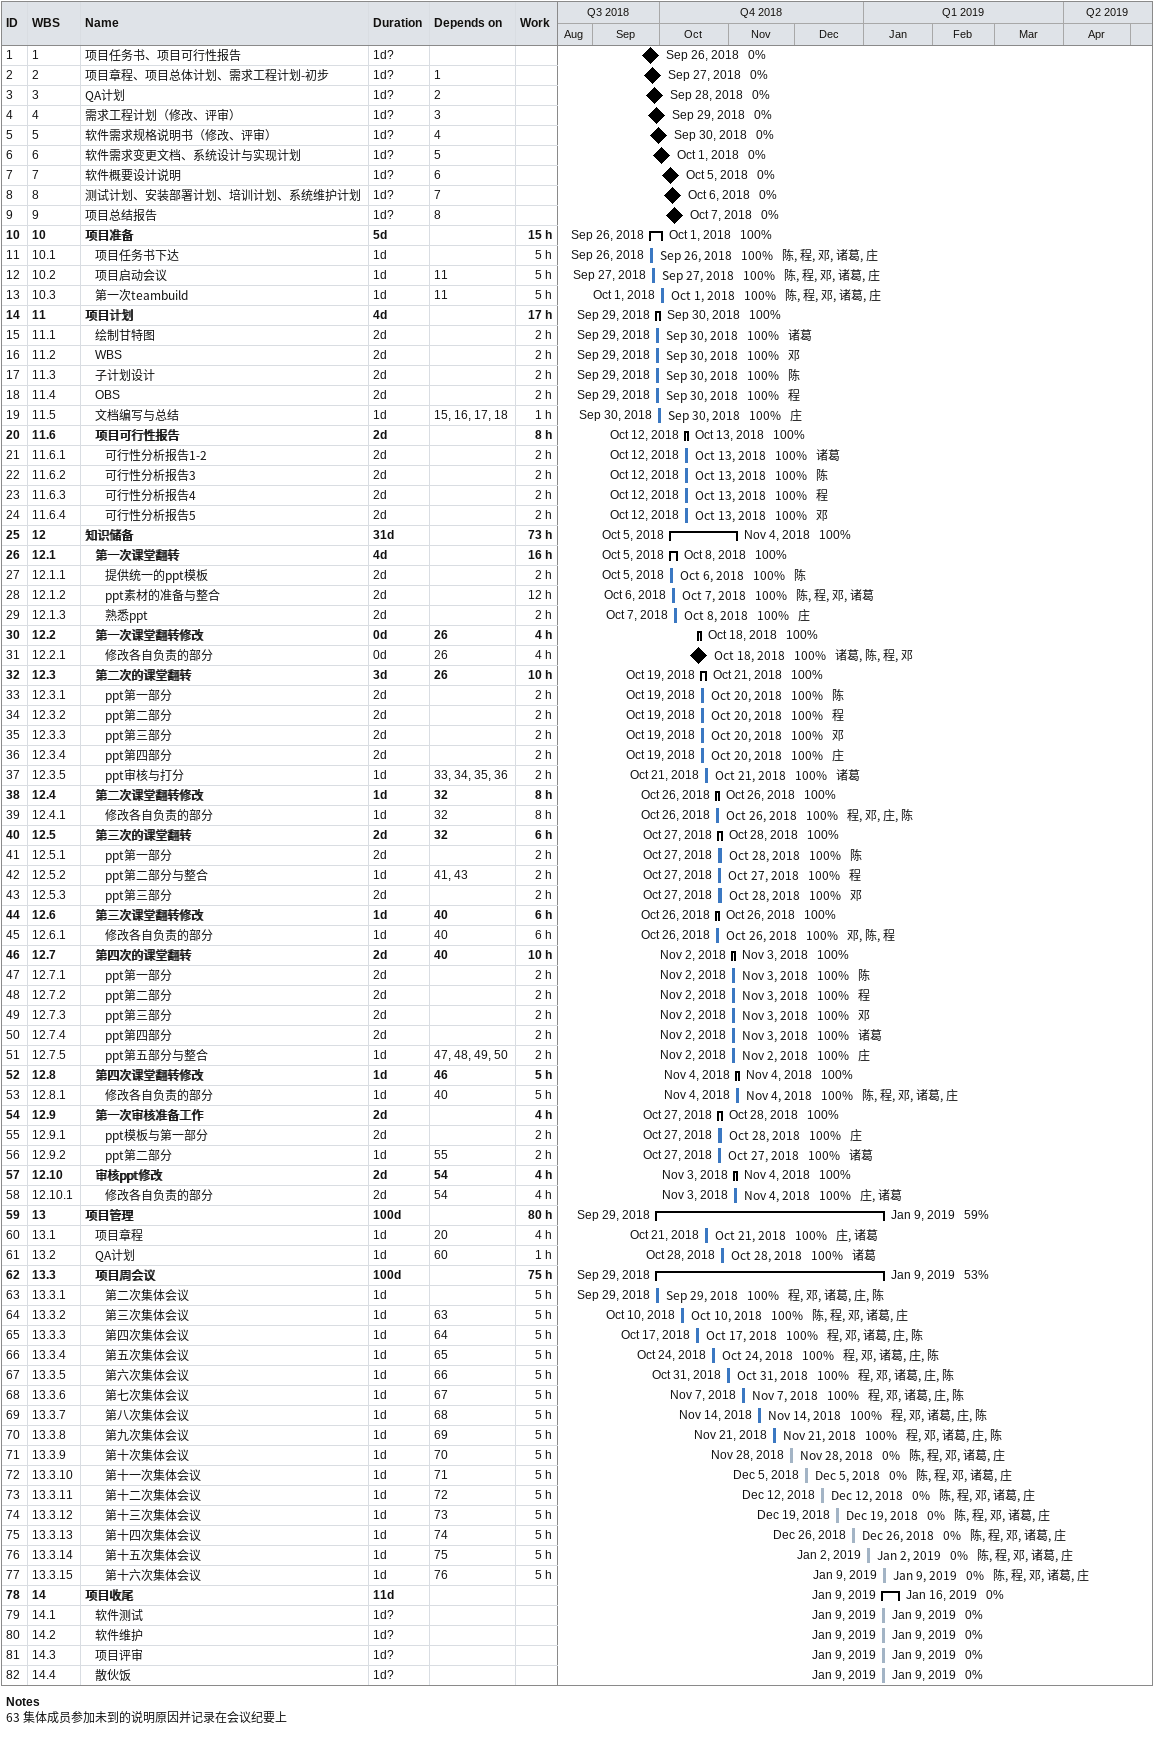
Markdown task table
| ID | WBS | Task | Duration | Start | Finish | Predecessors | Resources | % complete | Work (h) |
|---|---|---|---|---|---|---|---|---|---|
| 1 | 1 | 项目任务书、项目可行性报告 | 1d? | 2018-09-26 | 2018-09-26 |  |  | 0 |  |
| 2 | 2 | 项目章程、项目总体计划、需求工程计划-初步 | 1d? | 2018-09-27 | 2018-09-27 | 1 |  | 0 |  |
| 3 | 3 | QA计划 | 1d? | 2018-09-28 | 2018-09-28 | 2 |  | 0 |  |
| 4 | 4 | 需求工程计划（修改、评审） | 1d? | 2018-09-29 | 2018-09-29 | 3 |  | 0 |  |
| 5 | 5 | 软件需求规格说明书（修改、评审） | 1d? | 2018-09-30 | 2018-09-30 | 4 |  | 0 |  |
| 6 | 6 | 软件需求变更文档、系统设计与实现计划 | 1d? | 2018-10-01 | 2018-10-01 | 5 |  | 0 |  |
| 7 | 7 | 软件概要设计说明 | 1d? | 2018-10-05 | 2018-10-05 | 6 |  | 0 |  |
| 8 | 8 | 测试计划、安装部署计划、培训计划、系统维护计划 | 1d? | 2018-10-06 | 2018-10-06 | 7 |  | 0 |  |
| 9 | 9 | 项目总结报告 | 1d? | 2018-10-07 | 2018-10-07 | 8 |  | 0 |  |
| 10 | 10 | **项目准备** | 5d | 2018-09-26 | 2018-10-01 |  |  | 100 | 15 |
| 11 | 10.1 | 项目任务书下达 | 1d | 2018-09-26 | 2018-09-26 |  | 陈, 程, 邓, 诸葛, 庄 | 100 | 5 |
| 12 | 10.2 | 项目启动会议 | 1d | 2018-09-27 | 2018-09-27 | 11 | 陈, 程, 邓, 诸葛, 庄 | 100 | 5 |
| 13 | 10.3 | 第一次teambuild | 1d | 2018-10-01 | 2018-10-01 | 11 | 陈, 程, 邓, 诸葛, 庄 | 100 | 5 |
| 14 | 11 | **项目计划** | 4d | 2018-09-29 | 2018-09-30 |  |  | 100 | 17 |
| 15 | 11.1 | 绘制甘特图 | 2d | 2018-09-29 | 2018-09-30 |  | 诸葛 | 100 | 2 |
| 16 | 11.2 | WBS | 2d | 2018-09-29 | 2018-09-30 |  | 邓 | 100 | 2 |
| 17 | 11.3 | 子计划设计 | 2d | 2018-09-29 | 2018-09-30 |  | 陈 | 100 | 2 |
| 18 | 11.4 | OBS | 2d | 2018-09-29 | 2018-09-30 |  | 程 | 100 | 2 |
| 19 | 11.5 | 文档编写与总结 | 1d | 2018-09-30 | 2018-09-30 | 15, 16, 17, 18 | 庄 | 100 | 1 |
| 20 | 11.6 | **项目可行性报告** | 2d | 2018-10-12 | 2018-10-13 |  |  | 100 | 8 |
| 21 | 11.6.1 | 可行性分析报告1-2 | 2d | 2018-10-12 | 2018-10-13 |  | 诸葛 | 100 | 2 |
| 22 | 11.6.2 | 可行性分析报告3 | 2d | 2018-10-12 | 2018-10-13 |  | 陈 | 100 | 2 |
| 23 | 11.6.3 | 可行性分析报告4 | 2d | 2018-10-12 | 2018-10-13 |  | 程 | 100 | 2 |
| 24 | 11.6.4 | 可行性分析报告5 | 2d | 2018-10-12 | 2018-10-13 |  | 邓 | 100 | 2 |
| 25 | 12 | **知识储备** | 31d | 2018-10-05 | 2018-11-04 |  |  | 100 | 73 |
| 26 | 12.1 | **第一次课堂翻转** | 4d | 2018-10-05 | 2018-10-08 |  |  | 100 | 16 |
| 27 | 12.1.1 | 提供统一的ppt模板 | 2d | 2018-10-05 | 2018-10-06 |  | 陈 | 100 | 2 |
| 28 | 12.1.2 | ppt素材的准备与整合 | 2d | 2018-10-06 | 2018-10-07 |  | 陈, 程, 邓, 诸葛 | 100 | 12 |
| 29 | 12.1.3 | 熟悉ppt | 2d | 2018-10-07 | 2018-10-08 |  | 庄 | 100 | 2 |
| 30 | 12.2 | **第一次课堂翻转修改** | 0d | 2018-10-18 | 2018-10-18 | 26 |  | 100 | 4 |
| 31 | 12.2.1 | 修改各自负责的部分 | 0d | 2018-10-18 | 2018-10-18 | 26 | 诸葛, 陈, 程, 邓 | 100 | 4 |
| 32 | 12.3 | **第二次的课堂翻转** | 3d | 2018-10-19 | 2018-10-21 | 26 |  | 100 | 10 |
| 33 | 12.3.1 | ppt第一部分 | 2d | 2018-10-19 | 2018-10-20 |  | 陈 | 100 | 2 |
| 34 | 12.3.2 | ppt第二部分 | 2d | 2018-10-19 | 2018-10-20 |  | 程 | 100 | 2 |
| 35 | 12.3.3 | ppt第三部分 | 2d | 2018-10-19 | 2018-10-20 |  | 邓 | 100 | 2 |
| 36 | 12.3.4 | ppt第四部分 | 2d | 2018-10-19 | 2018-10-20 |  | 庄 | 100 | 2 |
| 37 | 12.3.5 | ppt审核与打分 | 1d | 2018-10-21 | 2018-10-21 | 33, 34, 35, 36 | 诸葛 | 100 | 2 |
| 38 | 12.4 | **第二次课堂翻转修改** | 1d | 2018-10-26 | 2018-10-26 | 32 |  | 100 | 8 |
| 39 | 12.4.1 | 修改各自负责的部分 | 1d | 2018-10-26 | 2018-10-26 | 32 | 程, 邓, 庄, 陈 | 100 | 8 |
| 40 | 12.5 | **第三次的课堂翻转** | 2d | 2018-10-27 | 2018-10-28 | 32 |  | 100 | 6 |
| 41 | 12.5.1 | ppt第一部分 | 2d | 2018-10-27 | 2018-10-28 |  | 陈 | 100 | 2 |
| 42 | 12.5.2 | ppt第二部分与整合 | 1d | 2018-10-27 | 2018-10-27 | 41, 43 | 程 | 100 | 2 |
| 43 | 12.5.3 | ppt第三部分 | 2d | 2018-10-27 | 2018-10-28 |  | 邓 | 100 | 2 |
| 44 | 12.6 | **第三次课堂翻转修改** | 1d | 2018-10-26 | 2018-10-26 | 40 |  | 100 | 6 |
| 45 | 12.6.1 | 修改各自负责的部分 | 1d | 2018-10-26 | 2018-10-26 | 40 | 邓, 陈, 程 | 100 | 6 |
| 46 | 12.7 | **第四次的课堂翻转** | 2d | 2018-11-02 | 2018-11-03 | 40 |  | 100 | 10 |
| 47 | 12.7.1 | ppt第一部分 | 2d | 2018-11-02 | 2018-11-03 |  | 陈 | 100 | 2 |
| 48 | 12.7.2 | ppt第二部分 | 2d | 2018-11-02 | 2018-11-03 |  | 程 | 100 | 2 |
| 49 | 12.7.3 | ppt第三部分 | 2d | 2018-11-02 | 2018-11-03 |  | 邓 | 100 | 2 |
| 50 | 12.7.4 | ppt第四部分 | 2d | 2018-11-02 | 2018-11-03 |  | 诸葛 | 100 | 2 |
| 51 | 12.7.5 | ppt第五部分与整合 | 1d | 2018-11-02 | 2018-11-02 | 47, 48, 49, 50 | 庄 | 100 | 2 |
| 52 | 12.8 | **第四次课堂翻转修改** | 1d | 2018-11-04 | 2018-11-04 | 46 |  | 100 | 5 |
| 53 | 12.8.1 | 修改各自负责的部分 | 1d | 2018-11-04 | 2018-11-04 | 40 | 陈, 程, 邓, 诸葛, 庄 | 100 | 5 |
| 54 | 12.9 | **第一次审核准备工作** | 2d | 2018-10-27 | 2018-10-28 |  |  | 100 | 4 |
| 55 | 12.9.1 | ppt模板与第一部分 | 2d | 2018-10-27 | 2018-10-28 |  | 庄 | 100 | 2 |
| 56 | 12.9.2 | ppt第二部分 | 1d | 2018-10-27 | 2018-10-27 | 55 | 诸葛 | 100 | 2 |
| 57 | 12.10 | **审核ppt修改** | 2d | 2018-11-03 | 2018-11-04 | 54 |  | 100 | 4 |
| 58 | 12.10.1 | 修改各自负责的部分 | 2d | 2018-11-03 | 2018-11-04 | 54 | 庄, 诸葛 | 100 | 4 |
| 59 | 13 | **项目管理** | 100d | 2018-09-29 | 2019-01-09 |  |  | 59 | 80 |
| 60 | 13.1 | 项目章程 | 1d | 2018-10-21 | 2018-10-21 | 20 | 庄, 诸葛 | 100 | 4 |
| 61 | 13.2 | QA计划 | 1d | 2018-10-28 | 2018-10-28 | 60 | 诸葛 | 100 | 1 |
| 62 | 13.3 | **项目周会议** | 100d | 2018-09-29 | 2019-01-09 |  |  | 53 | 75 |
| 63 | 13.3.1 | 第二次集体会议 | 1d | 2018-09-29 | 2018-09-29 |  | 程, 邓, 诸葛, 庄, 陈 | 100 | 5 |
| 64 | 13.3.2 | 第三次集体会议 | 1d | 2018-10-10 | 2018-10-10 | 63 | 陈, 程, 邓, 诸葛, 庄 | 100 | 5 |
| 65 | 13.3.3 | 第四次集体会议 | 1d | 2018-10-17 | 2018-10-17 | 64 | 程, 邓, 诸葛, 庄, 陈 | 100 | 5 |
| 66 | 13.3.4 | 第五次集体会议 | 1d | 2018-10-24 | 2018-10-24 | 65 | 程, 邓, 诸葛, 庄, 陈 | 100 | 5 |
| 67 | 13.3.5 | 第六次集体会议 | 1d | 2018-10-31 | 2018-10-31 | 66 | 程, 邓, 诸葛, 庄, 陈 | 100 | 5 |
| 68 | 13.3.6 | 第七次集体会议 | 1d | 2018-11-07 | 2018-11-07 | 67 | 程, 邓, 诸葛, 庄, 陈 | 100 | 5 |
| 69 | 13.3.7 | 第八次集体会议 | 1d | 2018-11-14 | 2018-11-14 | 68 | 程, 邓, 诸葛, 庄, 陈 | 100 | 5 |
| 70 | 13.3.8 | 第九次集体会议 | 1d | 2018-11-21 | 2018-11-21 | 69 | 程, 邓, 诸葛, 庄, 陈 | 100 | 5 |
| 71 | 13.3.9 | 第十次集体会议 | 1d | 2018-11-28 | 2018-11-28 | 70 | 陈, 程, 邓, 诸葛, 庄 | 0 | 5 |
| 72 | 13.3.10 | 第十一次集体会议 | 1d | 2018-12-05 | 2018-12-05 | 71 | 陈, 程, 邓, 诸葛, 庄 | 0 | 5 |
| 73 | 13.3.11 | 第十二次集体会议 | 1d | 2018-12-12 | 2018-12-12 | 72 | 陈, 程, 邓, 诸葛, 庄 | 0 | 5 |
| 74 | 13.3.12 | 第十三次集体会议 | 1d | 2018-12-19 | 2018-12-19 | 73 | 陈, 程, 邓, 诸葛, 庄 | 0 | 5 |
| 75 | 13.3.13 | 第十四次集体会议 | 1d | 2018-12-26 | 2018-12-26 | 74 | 陈, 程, 邓, 诸葛, 庄 | 0 | 5 |
| 76 | 13.3.14 | 第十五次集体会议 | 1d | 2019-01-02 | 2019-01-02 | 75 | 陈, 程, 邓, 诸葛, 庄 | 0 | 5 |
| 77 | 13.3.15 | 第十六次集体会议 | 1d | 2019-01-09 | 2019-01-09 | 76 | 陈, 程, 邓, 诸葛, 庄 | 0 | 5 |
| 78 | 14 | **项目收尾** | 11d | 2019-01-09 | 2019-01-16 |  |  | 0 |  |
| 79 | 14.1 | 软件测试 | 1d? | 2019-01-09 | 2019-01-09 |  |  | 0 |  |
| 80 | 14.2 | 软件维护 | 1d? | 2019-01-09 | 2019-01-09 |  |  | 0 |  |
| 81 | 14.3 | 项目评审 | 1d? | 2019-01-09 | 2019-01-09 |  |  | 0 |  |
| 82 | 14.4 | 散伙饭 | 1d? | 2019-01-09 | 2019-01-09 |  |  | 0 |  |

Notes
- 63: 集体成员参加 未到的说明原因并记录在会议纪要上
